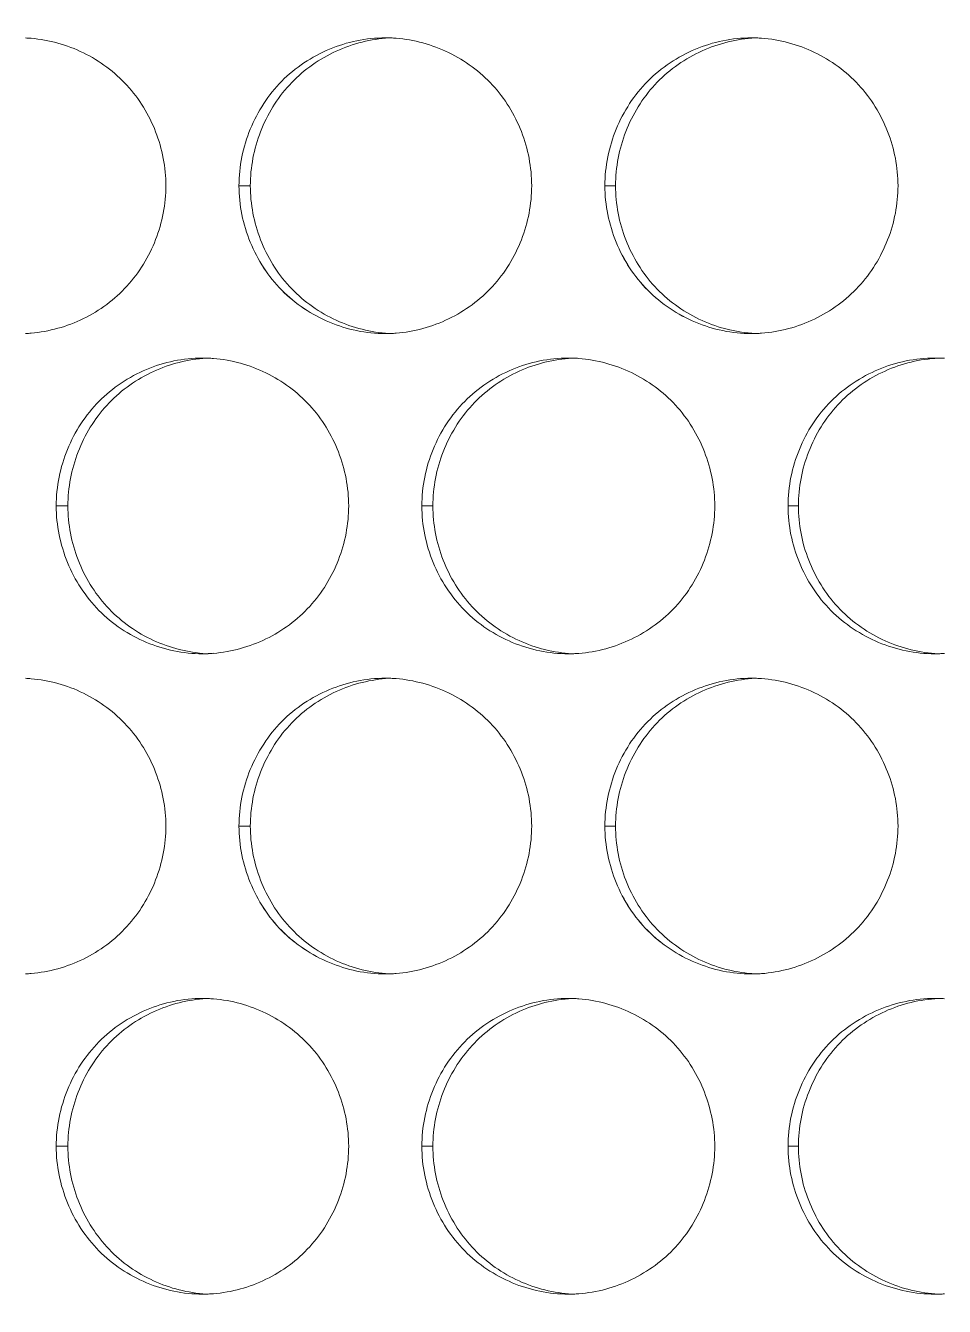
# Model space of a CAD drawing. Header units: millimetres. Extents: x 1177 to 4147, y 93 to 2194.
# Drawn here: x 1685.49 to 1704.14, y 1661.12 to 1687.1 of the extents above; entities that cross this region are included whole.
import ezdxf

# ---------------------------------------------------------------- set-up
doc = ezdxf.new("R2010")
doc.units = ezdxf.units.MM
doc.header["$LTSCALE"] = 0.1
doc.layers.get('0').update_dxf_attribs({"lineweight": 13})
doc.layers.add('标注', color=251, linetype='Continuous', lineweight=9)

msp = doc.modelspace()

# ---------------------------------------------------------------- linework, layer by layer
for radius, start, end in [(196.75, 204.56225, 43.01001), (177.334, 204.90538, 48.55999), (177.047, 204.9052, 48.6494), (168.077, 204.78787, 51.55568), (165.455, 204.70676, 52.44821), (156.5, 204.24844, 55.64881), (156.25, 204.23139, 55.74165), (155.11, 204.1505, 56.16753), (155, 204.14243, 56.20879)]:
    msp.add_arc((1812.49, 1686.895), radius, start, end)
at = {"layer": '标注'}
for p, q in [((1690.05, 1683.856), (1689.82, 1683.856)), ((1690.05, 1683.856), (1689.82, 1683.856)), ((1697.462, 1683.856), (1697.246, 1683.856)), ((1697.462, 1683.856), (1697.246, 1683.856)), ((1686.348, 1677.361), (1686.111, 1677.361)), ((1693.755, 1677.361), (1693.531, 1677.361)), ((1701.172, 1677.361), (1700.962, 1677.361)), ((1690.05, 1670.866), (1689.82, 1670.866)), ((1690.05, 1670.866), (1689.82, 1670.866)), ((1697.462, 1670.866), (1697.246, 1670.866)), ((1697.462, 1670.866), (1697.246, 1670.866)), ((1686.348, 1664.371), (1686.111, 1664.371)), ((1693.755, 1664.371), (1693.531, 1664.371)), ((1701.172, 1664.371), (1700.962, 1664.371))]:
    msp.add_line(p, q, dxfattribs=at)
for centre, radius, start, end in [((1685.367, 1684.025), 2.831, 85.2599, 87.5264), ((1685.367, 1684.025), 2.831, 85.2599, 87.5264), ((1692.789, 1684.059), 2.798, 87.6774, 89.9971), ((1692.789, 1684.059), 2.798, 87.6774, 89.9971), ((1692.787, 1684.021), 2.836, 85.5486, 87.6777), ((1692.787, 1684.021), 2.836, 85.5486, 87.6777), ((1700.219, 1684.052), 2.804, 87.8277, 89.9975), ((1700.219, 1684.052), 2.804, 87.8277, 89.9975), ((1700.217, 1684.017), 2.84, 85.8355, 87.828), ((1700.217, 1684.017), 2.84, 85.8355, 87.828), ((1685.367, 1683.687), 2.831, 272.4736, 274.7401), ((1685.367, 1683.687), 2.831, 272.4736, 274.7401), ((1692.789, 1683.654), 2.798, 270.0029, 272.3226), ((1692.789, 1683.654), 2.798, 270.0029, 272.3226), ((1692.787, 1683.692), 2.836, 272.3223, 274.4514), ((1692.787, 1683.692), 2.836, 272.3223, 274.4514), ((1700.219, 1683.66), 2.804, 270.0025, 272.1723), ((1700.219, 1683.66), 2.804, 270.0025, 272.1723), ((1700.217, 1683.696), 2.84, 272.172, 274.1645), ((1700.217, 1683.696), 2.84, 272.172, 274.1645), ((1689.078, 1677.567), 2.794, 87.6019, 89.9969), ((1689.076, 1677.528), 2.833, 85.4045, 87.6022), ((1696.502, 1677.56), 2.801, 87.7527, 89.9973), ((1696.501, 1677.523), 2.838, 85.6923, 87.753), ((1703.938, 1677.554), 2.807, 87.9025, 89.9977), ((1703.936, 1677.52), 2.842, 85.9783, 87.9027), ((1689.078, 1677.155), 2.794, 270.0031, 272.3981), ((1689.076, 1677.195), 2.833, 272.3978, 274.5955), ((1696.502, 1677.162), 2.801, 270.0027, 272.2473), ((1696.501, 1677.199), 2.838, 272.247, 274.3077), ((1703.938, 1677.168), 2.807, 270.0023, 272.0975), ((1703.936, 1677.203), 2.842, 272.0973, 274.0217), ((1685.367, 1671.035), 2.831, 85.2599, 87.5264), ((1685.367, 1671.035), 2.831, 85.2599, 87.5264), ((1692.789, 1671.068), 2.798, 87.6774, 89.9971), ((1692.789, 1671.068), 2.798, 87.6774, 89.9971), ((1692.787, 1671.03), 2.836, 85.5486, 87.6777), ((1692.787, 1671.03), 2.836, 85.5486, 87.6777), ((1700.219, 1671.062), 2.804, 87.8277, 89.9975), ((1700.219, 1671.062), 2.804, 87.8277, 89.9975), ((1700.217, 1671.026), 2.84, 85.8355, 87.828), ((1700.217, 1671.026), 2.84, 85.8355, 87.828), ((1685.367, 1670.697), 2.831, 272.4736, 274.7401), ((1685.367, 1670.697), 2.831, 272.4736, 274.7401), ((1692.789, 1670.664), 2.798, 270.0029, 272.3226), ((1692.789, 1670.664), 2.798, 270.0029, 272.3226), ((1692.787, 1670.702), 2.836, 272.3223, 274.4514), ((1692.787, 1670.702), 2.836, 272.3223, 274.4514), ((1700.219, 1670.67), 2.804, 270.0025, 272.1723), ((1700.219, 1670.67), 2.804, 270.0025, 272.1723), ((1700.217, 1670.706), 2.84, 272.172, 274.1645), ((1700.217, 1670.706), 2.84, 272.172, 274.1645), ((1689.078, 1664.577), 2.794, 87.6019, 89.9969), ((1689.076, 1664.537), 2.833, 85.4045, 87.6022), ((1696.502, 1664.57), 2.801, 87.7527, 89.9973), ((1696.501, 1664.533), 2.838, 85.6923, 87.753), ((1703.938, 1664.564), 2.807, 87.9025, 89.9977), ((1703.936, 1664.529), 2.842, 85.9783, 87.9027), ((1689.078, 1664.165), 2.794, 270.0031, 272.3981), ((1689.076, 1664.204), 2.833, 272.3978, 274.5955), ((1696.502, 1664.172), 2.801, 270.0027, 272.2473), ((1696.501, 1664.209), 2.838, 272.247, 274.3077), ((1703.938, 1664.178), 2.807, 270.0023, 272.0975), ((1703.936, 1664.212), 2.842, 272.0973, 274.0217)]:
    msp.add_arc(centre, radius, start, end, dxfattribs=at)
msp.add_spline([(2027.49, 1819.182), (1864.296, 1806.369), (1766.772, 1737.15), (1658.757, 1615.796), (1597.49, 1595.163)], degree=3, dxfattribs=at)
for points, knots in [([(1688.336, 1683.856), (1688.336, 1684.227), (1688.191, 1684.973), (1687.602, 1685.94), (1686.694, 1686.613), (1685.967, 1686.816), (1685.601, 1686.847)], [0, 0, 0, 0, 0.251371, 0.501834, 0.751159, 1, 1, 1, 1]), ([(1688.336, 1683.856), (1688.336, 1684.227), (1688.191, 1684.973), (1687.602, 1685.94), (1686.694, 1686.613), (1685.967, 1686.816), (1685.601, 1686.847)], [0, 0, 0, 0, 0.251371, 0.501834, 0.751159, 1, 1, 1, 1]), ([(1692.795, 1686.848), (1692.428, 1686.819), (1691.699, 1686.618), (1690.787, 1685.946), (1690.195, 1684.976), (1690.05, 1684.228), (1690.05, 1683.856)], [0, 0, 0, 0, 0.248776, 0.498047, 0.748524, 1, 1, 1, 1]), ([(1692.795, 1686.848), (1692.428, 1686.819), (1691.699, 1686.618), (1690.787, 1685.946), (1690.195, 1684.976), (1690.05, 1684.228), (1690.05, 1683.856)], [0, 0, 0, 0, 0.248776, 0.498047, 0.748524, 1, 1, 1, 1]), ([(1695.76, 1683.856), (1695.76, 1684.228), (1695.614, 1684.977), (1695.02, 1685.946), (1694.105, 1686.618), (1693.375, 1686.819), (1693.007, 1686.848)], [0, 0, 0, 0, 0.251218, 0.501606, 0.751001, 1, 1, 1, 1]), ([(1695.76, 1683.856), (1695.76, 1684.228), (1695.614, 1684.977), (1695.02, 1685.946), (1694.105, 1686.618), (1693.375, 1686.819), (1693.007, 1686.848)], [0, 0, 0, 0, 0.251218, 0.501606, 0.751001, 1, 1, 1, 1]), ([(1700.225, 1686.849), (1699.856, 1686.822), (1699.123, 1686.623), (1698.205, 1685.952), (1697.608, 1684.98), (1697.462, 1684.229), (1697.462, 1683.856)], [0, 0, 0, 0, 0.248925, 0.498265, 0.748671, 1, 1, 1, 1]), ([(1700.225, 1686.849), (1699.856, 1686.822), (1699.123, 1686.623), (1698.205, 1685.952), (1697.608, 1684.98), (1697.462, 1684.229), (1697.462, 1683.856)], [0, 0, 0, 0, 0.248925, 0.498265, 0.748671, 1, 1, 1, 1]), ([(1703.194, 1683.856), (1703.194, 1684.229), (1703.047, 1684.98), (1702.448, 1685.952), (1701.528, 1686.623), (1700.793, 1686.822), (1700.424, 1686.849)], [0, 0, 0, 0, 0.251074, 0.501391, 0.750853, 1, 1, 1, 1]), ([(1703.194, 1683.856), (1703.194, 1684.229), (1703.047, 1684.98), (1702.448, 1685.952), (1701.528, 1686.623), (1700.793, 1686.822), (1700.424, 1686.849)], [0, 0, 0, 0, 0.251074, 0.501391, 0.750853, 1, 1, 1, 1]), ([(1685.601, 1680.866), (1685.967, 1680.896), (1686.694, 1681.1), (1687.602, 1681.772), (1688.191, 1682.74), (1688.336, 1683.486), (1688.336, 1683.856)], [0, 0, 0, 0, 0.248841, 0.498166, 0.748629, 1, 1, 1, 1]), ([(1685.601, 1680.866), (1685.967, 1680.896), (1686.694, 1681.1), (1687.602, 1681.772), (1688.191, 1682.74), (1688.336, 1683.486), (1688.336, 1683.856)], [0, 0, 0, 0, 0.248841, 0.498166, 0.748629, 1, 1, 1, 1]), ([(1690.05, 1683.856), (1690.05, 1683.484), (1690.195, 1682.737), (1690.787, 1681.767), (1691.699, 1681.095), (1692.428, 1680.894), (1692.795, 1680.865)], [0, 0, 0, 0, 0.251476, 0.501953, 0.751224, 1, 1, 1, 1]), ([(1690.05, 1683.856), (1690.05, 1683.484), (1690.195, 1682.737), (1690.787, 1681.767), (1691.699, 1681.095), (1692.428, 1680.894), (1692.795, 1680.865)], [0, 0, 0, 0, 0.251476, 0.501953, 0.751224, 1, 1, 1, 1]), ([(1693.007, 1680.865), (1693.375, 1680.893), (1694.105, 1681.094), (1695.02, 1681.766), (1695.614, 1682.736), (1695.76, 1683.484), (1695.76, 1683.856)], [0, 0, 0, 0, 0.248999, 0.498394, 0.748782, 1, 1, 1, 1]), ([(1693.007, 1680.865), (1693.375, 1680.893), (1694.105, 1681.094), (1695.02, 1681.766), (1695.614, 1682.736), (1695.76, 1683.484), (1695.76, 1683.856)], [0, 0, 0, 0, 0.248999, 0.498394, 0.748782, 1, 1, 1, 1]), ([(1697.462, 1683.856), (1697.462, 1683.483), (1697.608, 1682.733), (1698.205, 1681.761), (1699.123, 1681.09), (1699.856, 1680.891), (1700.225, 1680.864)], [0, 0, 0, 0, 0.251329, 0.501735, 0.751075, 1, 1, 1, 1]), ([(1697.462, 1683.856), (1697.462, 1683.483), (1697.608, 1682.733), (1698.205, 1681.761), (1699.123, 1681.09), (1699.856, 1680.891), (1700.225, 1680.864)], [0, 0, 0, 0, 0.251329, 0.501735, 0.751075, 1, 1, 1, 1]), ([(1700.424, 1680.864), (1700.793, 1680.891), (1701.528, 1681.089), (1702.448, 1681.761), (1703.047, 1682.732), (1703.194, 1683.483), (1703.194, 1683.856)], [0, 0, 0, 0, 0.249147, 0.498609, 0.748926, 1, 1, 1, 1]), ([(1700.424, 1680.864), (1700.793, 1680.891), (1701.528, 1681.089), (1702.448, 1681.761), (1703.047, 1682.732), (1703.194, 1683.483), (1703.194, 1683.856)], [0, 0, 0, 0, 0.249147, 0.498609, 0.748926, 1, 1, 1, 1]), ([(1690.049, 1682.709), (1690.196, 1682.35), (1690.63, 1681.679), (1691.296, 1681.238), (1691.654, 1681.088)], [0, 0, 0, 0, 0.500865, 1, 1, 1, 1]), ([(1697.475, 1682.709), (1697.622, 1682.35), (1698.057, 1681.678), (1698.724, 1681.238), (1699.082, 1681.088)], [0, 0, 0, 0, 0.50073, 1, 1, 1, 1]), ([(1689.084, 1680.352), (1688.718, 1680.323), (1687.991, 1680.12), (1687.082, 1679.448), (1686.492, 1678.479), (1686.348, 1677.732), (1686.348, 1677.361)], [0, 0, 0, 0, 0.248698, 0.497934, 0.748447, 1, 1, 1, 1]), ([(1692.046, 1677.361), (1692.046, 1677.733), (1691.901, 1678.479), (1691.309, 1679.448), (1690.398, 1680.12), (1689.67, 1680.323), (1689.303, 1680.352)], [0, 0, 0, 0, 0.251294, 0.501718, 0.751079, 1, 1, 1, 1]), ([(1696.509, 1680.353), (1696.141, 1680.325), (1695.41, 1680.125), (1694.495, 1679.453), (1693.9, 1678.483), (1693.755, 1677.734), (1693.755, 1677.361)], [0, 0, 0, 0, 0.248852, 0.498158, 0.748599, 1, 1, 1, 1]), ([(1699.475, 1677.361), (1699.475, 1677.734), (1699.329, 1678.483), (1698.733, 1679.454), (1697.815, 1680.126), (1697.083, 1680.325), (1696.714, 1680.353)], [0, 0, 0, 0, 0.251145, 0.501497, 0.750925, 1, 1, 1, 1]), ([(1703.943, 1680.354), (1703.574, 1680.328), (1702.839, 1680.13), (1701.918, 1679.459), (1701.318, 1678.486), (1701.172, 1677.735), (1701.172, 1677.361)], [0, 0, 0, 0, 0.248996, 0.498369, 0.748741, 1, 1, 1, 1]), ([(1702.8, 1680.129), (1702.442, 1679.98), (1701.775, 1679.539), (1701.34, 1678.868), (1701.192, 1678.508)], [0, 0, 0, 0, 0.499334, 1, 1, 1, 1]), ([(1686.348, 1677.361), (1686.348, 1676.99), (1686.492, 1676.243), (1687.082, 1675.275), (1687.991, 1674.602), (1688.718, 1674.4), (1689.084, 1674.37)], [0, 0, 0, 0, 0.251553, 0.502066, 0.751302, 1, 1, 1, 1]), ([(1689.303, 1674.37), (1689.67, 1674.4), (1690.398, 1674.602), (1691.309, 1675.274), (1691.901, 1676.243), (1692.046, 1676.99), (1692.046, 1677.361)], [0, 0, 0, 0, 0.248921, 0.498282, 0.748706, 1, 1, 1, 1]), ([(1693.755, 1677.361), (1693.755, 1676.989), (1693.9, 1676.24), (1694.495, 1675.269), (1695.41, 1674.597), (1696.141, 1674.397), (1696.509, 1674.369)], [0, 0, 0, 0, 0.251401, 0.501842, 0.751148, 1, 1, 1, 1]), ([(1696.714, 1674.369), (1697.083, 1674.397), (1697.815, 1674.597), (1698.733, 1675.268), (1699.329, 1676.239), (1699.475, 1676.989), (1699.475, 1677.361)], [0, 0, 0, 0, 0.249075, 0.498503, 0.748855, 1, 1, 1, 1]), ([(1701.172, 1677.361), (1701.172, 1676.987), (1701.318, 1676.236), (1701.918, 1675.263), (1702.839, 1674.592), (1703.574, 1674.394), (1703.943, 1674.368)], [0, 0, 0, 0, 0.251259, 0.501631, 0.751004, 1, 1, 1, 1]), ([(1701.192, 1676.214), (1701.34, 1675.854), (1701.775, 1675.183), (1702.442, 1674.742), (1702.8, 1674.593)], [0, 0, 0, 0, 0.500666, 1, 1, 1, 1]), ([(1688.336, 1670.866), (1688.336, 1671.237), (1688.191, 1671.982), (1687.602, 1672.95), (1686.694, 1673.623), (1685.967, 1673.826), (1685.601, 1673.856)], [0, 0, 0, 0, 0.251371, 0.501834, 0.751159, 1, 1, 1, 1]), ([(1688.336, 1670.866), (1688.336, 1671.237), (1688.191, 1671.982), (1687.602, 1672.95), (1686.694, 1673.623), (1685.967, 1673.826), (1685.601, 1673.856)], [0, 0, 0, 0, 0.251371, 0.501834, 0.751159, 1, 1, 1, 1]), ([(1692.795, 1673.857), (1692.428, 1673.829), (1691.699, 1673.628), (1690.787, 1672.955), (1690.195, 1671.986), (1690.05, 1671.238), (1690.05, 1670.866)], [0, 0, 0, 0, 0.248776, 0.498047, 0.748524, 1, 1, 1, 1]), ([(1692.795, 1673.857), (1692.428, 1673.829), (1691.699, 1673.628), (1690.787, 1672.955), (1690.195, 1671.986), (1690.05, 1671.238), (1690.05, 1670.866)], [0, 0, 0, 0, 0.248776, 0.498047, 0.748524, 1, 1, 1, 1]), ([(1695.76, 1670.866), (1695.76, 1671.238), (1695.614, 1671.986), (1695.02, 1672.956), (1694.105, 1673.628), (1693.375, 1673.829), (1693.007, 1673.857)], [0, 0, 0, 0, 0.251218, 0.501606, 0.751001, 1, 1, 1, 1]), ([(1695.76, 1670.866), (1695.76, 1671.238), (1695.614, 1671.986), (1695.02, 1672.956), (1694.105, 1673.628), (1693.375, 1673.829), (1693.007, 1673.857)], [0, 0, 0, 0, 0.251218, 0.501606, 0.751001, 1, 1, 1, 1]), ([(1700.225, 1673.858), (1699.856, 1673.832), (1699.123, 1673.633), (1698.205, 1672.961), (1697.608, 1671.989), (1697.462, 1671.239), (1697.462, 1670.866)], [0, 0, 0, 0, 0.248925, 0.498265, 0.748671, 1, 1, 1, 1]), ([(1700.225, 1673.858), (1699.856, 1673.832), (1699.123, 1673.633), (1698.205, 1672.961), (1697.608, 1671.989), (1697.462, 1671.239), (1697.462, 1670.866)], [0, 0, 0, 0, 0.248925, 0.498265, 0.748671, 1, 1, 1, 1]), ([(1703.194, 1670.866), (1703.194, 1671.239), (1703.047, 1671.99), (1702.448, 1672.962), (1701.528, 1673.633), (1700.793, 1673.832), (1700.424, 1673.858)], [0, 0, 0, 0, 0.251074, 0.501391, 0.750853, 1, 1, 1, 1]), ([(1703.194, 1670.866), (1703.194, 1671.239), (1703.047, 1671.99), (1702.448, 1672.962), (1701.528, 1673.633), (1700.793, 1673.832), (1700.424, 1673.858)], [0, 0, 0, 0, 0.251074, 0.501391, 0.750853, 1, 1, 1, 1]), ([(1685.601, 1667.876), (1685.967, 1667.906), (1686.694, 1668.109), (1687.602, 1668.782), (1688.191, 1669.749), (1688.336, 1670.495), (1688.336, 1670.866)], [0, 0, 0, 0, 0.248841, 0.498166, 0.748629, 1, 1, 1, 1]), ([(1685.601, 1667.876), (1685.967, 1667.906), (1686.694, 1668.109), (1687.602, 1668.782), (1688.191, 1669.749), (1688.336, 1670.495), (1688.336, 1670.866)], [0, 0, 0, 0, 0.248841, 0.498166, 0.748629, 1, 1, 1, 1]), ([(1690.05, 1670.866), (1690.05, 1670.494), (1690.195, 1669.746), (1690.787, 1668.777), (1691.699, 1668.104), (1692.428, 1667.903), (1692.795, 1667.875)], [0, 0, 0, 0, 0.251476, 0.501953, 0.751224, 1, 1, 1, 1]), ([(1690.05, 1670.866), (1690.05, 1670.494), (1690.195, 1669.746), (1690.787, 1668.777), (1691.699, 1668.104), (1692.428, 1667.903), (1692.795, 1667.875)], [0, 0, 0, 0, 0.251476, 0.501953, 0.751224, 1, 1, 1, 1]), ([(1693.007, 1667.874), (1693.375, 1667.903), (1694.105, 1668.104), (1695.02, 1668.776), (1695.614, 1669.746), (1695.76, 1670.494), (1695.76, 1670.866)], [0, 0, 0, 0, 0.248999, 0.498394, 0.748782, 1, 1, 1, 1]), ([(1693.007, 1667.874), (1693.375, 1667.903), (1694.105, 1668.104), (1695.02, 1668.776), (1695.614, 1669.746), (1695.76, 1670.494), (1695.76, 1670.866)], [0, 0, 0, 0, 0.248999, 0.498394, 0.748782, 1, 1, 1, 1]), ([(1697.462, 1670.866), (1697.462, 1670.493), (1697.608, 1669.743), (1698.205, 1668.771), (1699.123, 1668.099), (1699.856, 1667.9), (1700.225, 1667.873)], [0, 0, 0, 0, 0.251329, 0.501735, 0.751075, 1, 1, 1, 1]), ([(1697.462, 1670.866), (1697.462, 1670.493), (1697.608, 1669.743), (1698.205, 1668.771), (1699.123, 1668.099), (1699.856, 1667.9), (1700.225, 1667.873)], [0, 0, 0, 0, 0.251329, 0.501735, 0.751075, 1, 1, 1, 1]), ([(1700.424, 1667.873), (1700.793, 1667.9), (1701.528, 1668.099), (1702.448, 1668.77), (1703.047, 1669.742), (1703.194, 1670.493), (1703.194, 1670.866)], [0, 0, 0, 0, 0.249147, 0.498609, 0.748926, 1, 1, 1, 1]), ([(1700.424, 1667.873), (1700.793, 1667.9), (1701.528, 1668.099), (1702.448, 1668.77), (1703.047, 1669.742), (1703.194, 1670.493), (1703.194, 1670.866)], [0, 0, 0, 0, 0.249147, 0.498609, 0.748926, 1, 1, 1, 1]), ([(1690.049, 1669.719), (1690.196, 1669.359), (1690.63, 1668.688), (1691.296, 1668.247), (1691.654, 1668.098)], [0, 0, 0, 0, 0.500865, 1, 1, 1, 1]), ([(1697.475, 1669.719), (1697.622, 1669.359), (1698.057, 1668.688), (1698.724, 1668.247), (1699.082, 1668.098)], [0, 0, 0, 0, 0.50073, 1, 1, 1, 1]), ([(1689.084, 1667.362), (1688.718, 1667.332), (1687.991, 1667.13), (1687.082, 1666.457), (1686.492, 1665.489), (1686.348, 1664.742), (1686.348, 1664.371)], [0, 0, 0, 0, 0.248698, 0.497934, 0.748447, 1, 1, 1, 1]), ([(1692.046, 1664.371), (1692.046, 1664.742), (1691.901, 1665.489), (1691.309, 1666.458), (1690.398, 1667.13), (1689.67, 1667.332), (1689.303, 1667.362)], [0, 0, 0, 0, 0.251294, 0.501718, 0.751079, 1, 1, 1, 1]), ([(1696.509, 1667.363), (1696.141, 1667.335), (1695.41, 1667.135), (1694.495, 1666.463), (1693.9, 1665.492), (1693.755, 1664.743), (1693.755, 1664.371)], [0, 0, 0, 0, 0.248852, 0.498158, 0.748599, 1, 1, 1, 1]), ([(1699.475, 1664.371), (1699.475, 1664.743), (1699.329, 1665.493), (1698.733, 1666.464), (1697.815, 1667.135), (1697.083, 1667.335), (1696.714, 1667.363)], [0, 0, 0, 0, 0.251145, 0.501497, 0.750925, 1, 1, 1, 1]), ([(1703.943, 1667.364), (1703.574, 1667.338), (1702.839, 1667.14), (1701.918, 1666.469), (1701.318, 1665.496), (1701.172, 1664.744), (1701.172, 1664.371)], [0, 0, 0, 0, 0.248996, 0.498369, 0.748741, 1, 1, 1, 1]), ([(1702.8, 1667.139), (1702.442, 1666.99), (1701.775, 1666.549), (1701.34, 1665.878), (1701.192, 1665.518)], [0, 0, 0, 0, 0.499334, 1, 1, 1, 1]), ([(1686.348, 1664.371), (1686.348, 1663.999), (1686.492, 1663.253), (1687.082, 1662.284), (1687.991, 1661.612), (1688.718, 1661.409), (1689.084, 1661.38)], [0, 0, 0, 0, 0.251553, 0.502066, 0.751302, 1, 1, 1, 1]), ([(1689.303, 1661.38), (1689.67, 1661.409), (1690.398, 1661.611), (1691.309, 1662.284), (1691.901, 1663.252), (1692.046, 1663.999), (1692.046, 1664.371)], [0, 0, 0, 0, 0.248921, 0.498282, 0.748706, 1, 1, 1, 1]), ([(1693.755, 1664.371), (1693.755, 1663.998), (1693.9, 1663.249), (1694.495, 1662.278), (1695.41, 1661.607), (1696.141, 1661.407), (1696.509, 1661.379)], [0, 0, 0, 0, 0.251401, 0.501842, 0.751148, 1, 1, 1, 1]), ([(1696.714, 1661.379), (1697.083, 1661.406), (1697.815, 1661.606), (1698.733, 1662.278), (1699.329, 1663.249), (1699.475, 1663.998), (1699.475, 1664.371)], [0, 0, 0, 0, 0.249075, 0.498503, 0.748855, 1, 1, 1, 1]), ([(1701.172, 1664.371), (1701.172, 1663.997), (1701.318, 1663.245), (1701.918, 1662.273), (1702.839, 1661.601), (1703.574, 1661.404), (1703.943, 1661.378)], [0, 0, 0, 0, 0.251259, 0.501631, 0.751004, 1, 1, 1, 1]), ([(1701.192, 1663.224), (1701.34, 1662.864), (1701.775, 1662.193), (1702.442, 1661.752), (1702.8, 1661.603)], [0, 0, 0, 0, 0.500666, 1, 1, 1, 1])]:
    msp.add_open_spline(points, degree=3, knots=knots, dxfattribs=at)
for points in [[(1692.789, 1686.856), (1692.403, 1686.856), (1692.01, 1686.774), (1691.654, 1686.625)], [(1692.789, 1686.856), (1692.403, 1686.856), (1692.01, 1686.774), (1691.654, 1686.625)], [(1700.219, 1686.856), (1699.832, 1686.856), (1699.439, 1686.774), (1699.082, 1686.625)], [(1700.219, 1686.856), (1699.832, 1686.856), (1699.439, 1686.774), (1699.082, 1686.625)], [(1691.654, 1686.625), (1691.296, 1686.475), (1690.961, 1686.252), (1690.688, 1685.977)], [(1691.654, 1686.625), (1691.296, 1686.475), (1690.961, 1686.252), (1690.688, 1685.977)], [(1699.082, 1686.625), (1698.724, 1686.475), (1698.389, 1686.252), (1698.116, 1685.977)], [(1699.082, 1686.625), (1698.724, 1686.475), (1698.389, 1686.252), (1698.116, 1685.977)], [(1690.688, 1685.977), (1690.415, 1685.701), (1690.196, 1685.363), (1690.049, 1685.004)], [(1690.688, 1685.977), (1690.415, 1685.701), (1690.196, 1685.363), (1690.049, 1685.004)], [(1698.116, 1685.977), (1697.842, 1685.701), (1697.622, 1685.363), (1697.475, 1685.004)], [(1698.116, 1685.977), (1697.842, 1685.701), (1697.622, 1685.363), (1697.475, 1685.004)], [(1690.049, 1685.004), (1689.901, 1684.643), (1689.82, 1684.246), (1689.82, 1683.856)], [(1690.049, 1685.004), (1689.901, 1684.643), (1689.82, 1684.246), (1689.82, 1683.856)], [(1697.475, 1685.004), (1697.327, 1684.643), (1697.246, 1684.246), (1697.246, 1683.856)], [(1697.475, 1685.004), (1697.327, 1684.643), (1697.246, 1684.246), (1697.246, 1683.856)], [(1689.82, 1683.856), (1689.82, 1683.466), (1689.901, 1683.07), (1690.049, 1682.709)], [(1689.82, 1683.856), (1689.82, 1683.466), (1689.901, 1683.07), (1690.049, 1682.709)], [(1697.246, 1683.856), (1697.246, 1683.466), (1697.327, 1683.07), (1697.475, 1682.709)], [(1697.246, 1683.856), (1697.246, 1683.466), (1697.327, 1683.07), (1697.475, 1682.709)], [(1690.049, 1682.709), (1690.196, 1682.35), (1690.415, 1682.012), (1690.688, 1681.736)], [(1697.475, 1682.709), (1697.622, 1682.35), (1697.842, 1682.012), (1698.116, 1681.736)], [(1690.688, 1681.736), (1690.961, 1681.46), (1691.296, 1681.238), (1691.654, 1681.088)], [(1698.116, 1681.736), (1698.389, 1681.46), (1698.724, 1681.238), (1699.082, 1681.088)], [(1691.654, 1681.088), (1692.01, 1680.939), (1692.403, 1680.856), (1692.789, 1680.856)], [(1691.654, 1681.088), (1692.01, 1680.939), (1692.403, 1680.856), (1692.789, 1680.856)], [(1699.082, 1681.088), (1699.439, 1680.939), (1699.832, 1680.856), (1700.219, 1680.856)], [(1699.082, 1681.088), (1699.439, 1680.939), (1699.832, 1680.856), (1700.219, 1680.856)], [(1689.078, 1680.361), (1688.692, 1680.361), (1688.299, 1680.279), (1687.943, 1680.129)], [(1696.503, 1680.361), (1696.116, 1680.361), (1695.723, 1680.279), (1695.367, 1680.129)], [(1703.938, 1680.361), (1703.551, 1680.361), (1703.157, 1680.279), (1702.8, 1680.129)], [(1687.943, 1680.129), (1687.586, 1679.98), (1687.251, 1679.757), (1686.979, 1679.482)], [(1695.367, 1680.129), (1695.009, 1679.98), (1694.673, 1679.757), (1694.401, 1679.482)], [(1686.979, 1679.482), (1686.706, 1679.206), (1686.487, 1678.868), (1686.34, 1678.508)], [(1694.401, 1679.482), (1694.127, 1679.206), (1693.908, 1678.868), (1693.76, 1678.508)], [(1686.34, 1678.508), (1686.192, 1678.148), (1686.111, 1677.751), (1686.111, 1677.361)], [(1693.76, 1678.508), (1693.612, 1678.148), (1693.531, 1677.751), (1693.531, 1677.361)], [(1701.192, 1678.508), (1701.044, 1678.148), (1700.962, 1677.751), (1700.962, 1677.361)], [(1686.111, 1677.361), (1686.111, 1676.971), (1686.192, 1676.575), (1686.34, 1676.214)], [(1693.531, 1677.361), (1693.531, 1676.971), (1693.612, 1676.575), (1693.76, 1676.214)], [(1700.962, 1677.361), (1700.962, 1676.971), (1701.044, 1676.575), (1701.192, 1676.214)], [(1686.34, 1676.214), (1686.487, 1675.855), (1686.706, 1675.517), (1686.979, 1675.241)], [(1693.76, 1676.214), (1693.908, 1675.855), (1694.127, 1675.516), (1694.401, 1675.241)], [(1686.979, 1675.241), (1687.251, 1674.965), (1687.586, 1674.743), (1687.943, 1674.593)], [(1694.401, 1675.241), (1694.673, 1674.965), (1695.009, 1674.743), (1695.367, 1674.593)], [(1687.943, 1674.593), (1688.299, 1674.444), (1688.692, 1674.361), (1689.078, 1674.361)], [(1695.367, 1674.593), (1695.723, 1674.444), (1696.116, 1674.361), (1696.503, 1674.361)], [(1702.8, 1674.593), (1703.157, 1674.444), (1703.551, 1674.361), (1703.938, 1674.361)], [(1692.789, 1673.866), (1692.403, 1673.866), (1692.01, 1673.783), (1691.654, 1673.634)], [(1692.789, 1673.866), (1692.403, 1673.866), (1692.01, 1673.783), (1691.654, 1673.634)], [(1700.219, 1673.866), (1699.832, 1673.866), (1699.439, 1673.783), (1699.082, 1673.634)], [(1700.219, 1673.866), (1699.832, 1673.866), (1699.439, 1673.783), (1699.082, 1673.634)], [(1691.654, 1673.634), (1691.296, 1673.485), (1690.961, 1673.262), (1690.688, 1672.987)], [(1691.654, 1673.634), (1691.296, 1673.485), (1690.961, 1673.262), (1690.688, 1672.987)], [(1699.082, 1673.634), (1698.724, 1673.485), (1698.389, 1673.262), (1698.116, 1672.987)], [(1699.082, 1673.634), (1698.724, 1673.485), (1698.389, 1673.262), (1698.116, 1672.987)], [(1690.688, 1672.987), (1690.415, 1672.711), (1690.196, 1672.372), (1690.049, 1672.013)], [(1690.688, 1672.987), (1690.415, 1672.711), (1690.196, 1672.372), (1690.049, 1672.013)], [(1698.116, 1672.987), (1697.842, 1672.711), (1697.622, 1672.373), (1697.475, 1672.013)], [(1698.116, 1672.987), (1697.842, 1672.711), (1697.622, 1672.373), (1697.475, 1672.013)], [(1690.049, 1672.013), (1689.901, 1671.652), (1689.82, 1671.256), (1689.82, 1670.866)], [(1690.049, 1672.013), (1689.901, 1671.652), (1689.82, 1671.256), (1689.82, 1670.866)], [(1697.475, 1672.013), (1697.327, 1671.652), (1697.246, 1671.256), (1697.246, 1670.866)], [(1697.475, 1672.013), (1697.327, 1671.652), (1697.246, 1671.256), (1697.246, 1670.866)], [(1689.82, 1670.866), (1689.82, 1670.476), (1689.901, 1670.08), (1690.049, 1669.719)], [(1689.82, 1670.866), (1689.82, 1670.476), (1689.901, 1670.08), (1690.049, 1669.719)], [(1697.246, 1670.866), (1697.246, 1670.476), (1697.327, 1670.079), (1697.475, 1669.719)], [(1697.246, 1670.866), (1697.246, 1670.476), (1697.327, 1670.079), (1697.475, 1669.719)], [(1690.049, 1669.719), (1690.196, 1669.359), (1690.415, 1669.021), (1690.688, 1668.745)], [(1697.475, 1669.719), (1697.622, 1669.359), (1697.842, 1669.021), (1698.116, 1668.745)], [(1690.688, 1668.745), (1690.961, 1668.47), (1691.296, 1668.247), (1691.654, 1668.098)], [(1698.116, 1668.745), (1698.389, 1668.47), (1698.724, 1668.247), (1699.082, 1668.098)], [(1691.654, 1668.098), (1692.01, 1667.949), (1692.403, 1667.866), (1692.789, 1667.866)], [(1691.654, 1668.098), (1692.01, 1667.949), (1692.403, 1667.866), (1692.789, 1667.866)], [(1699.082, 1668.098), (1699.439, 1667.949), (1699.832, 1667.866), (1700.219, 1667.866)], [(1699.082, 1668.098), (1699.439, 1667.949), (1699.832, 1667.866), (1700.219, 1667.866)], [(1689.078, 1667.371), (1688.692, 1667.371), (1688.299, 1667.288), (1687.943, 1667.139)], [(1696.503, 1667.371), (1696.116, 1667.371), (1695.723, 1667.288), (1695.367, 1667.139)], [(1703.938, 1667.371), (1703.551, 1667.371), (1703.157, 1667.288), (1702.8, 1667.139)], [(1687.943, 1667.139), (1687.586, 1666.989), (1687.251, 1666.767), (1686.979, 1666.491)], [(1695.367, 1667.139), (1695.009, 1666.989), (1694.673, 1666.767), (1694.401, 1666.491)], [(1686.979, 1666.491), (1686.706, 1666.215), (1686.487, 1665.877), (1686.34, 1665.518)], [(1694.401, 1666.491), (1694.127, 1666.215), (1693.908, 1665.877), (1693.76, 1665.518)], [(1686.34, 1665.518), (1686.192, 1665.157), (1686.111, 1664.761), (1686.111, 1664.371)], [(1693.76, 1665.518), (1693.612, 1665.157), (1693.531, 1664.761), (1693.531, 1664.371)], [(1701.192, 1665.518), (1701.044, 1665.157), (1700.962, 1664.761), (1700.962, 1664.371)], [(1686.111, 1664.371), (1686.111, 1663.981), (1686.192, 1663.584), (1686.34, 1663.224)], [(1693.531, 1664.371), (1693.531, 1663.981), (1693.612, 1663.584), (1693.76, 1663.224)], [(1700.962, 1664.371), (1700.962, 1663.981), (1701.044, 1663.584), (1701.192, 1663.224)], [(1686.34, 1663.224), (1686.487, 1662.864), (1686.706, 1662.526), (1686.979, 1662.25)], [(1693.76, 1663.224), (1693.908, 1662.864), (1694.127, 1662.526), (1694.401, 1662.25)], [(1686.979, 1662.25), (1687.251, 1661.975), (1687.586, 1661.752), (1687.943, 1661.603)], [(1694.401, 1662.25), (1694.673, 1661.975), (1695.009, 1661.752), (1695.367, 1661.603)], [(1687.943, 1661.603), (1688.299, 1661.453), (1688.692, 1661.371), (1689.078, 1661.371)], [(1695.367, 1661.603), (1695.723, 1661.453), (1696.116, 1661.371), (1696.503, 1661.371)], [(1702.8, 1661.603), (1703.157, 1661.453), (1703.551, 1661.371), (1703.938, 1661.371)]]:
    msp.add_open_spline(points, degree=3, dxfattribs=at)

doc.saveas('drawing.dxf')
